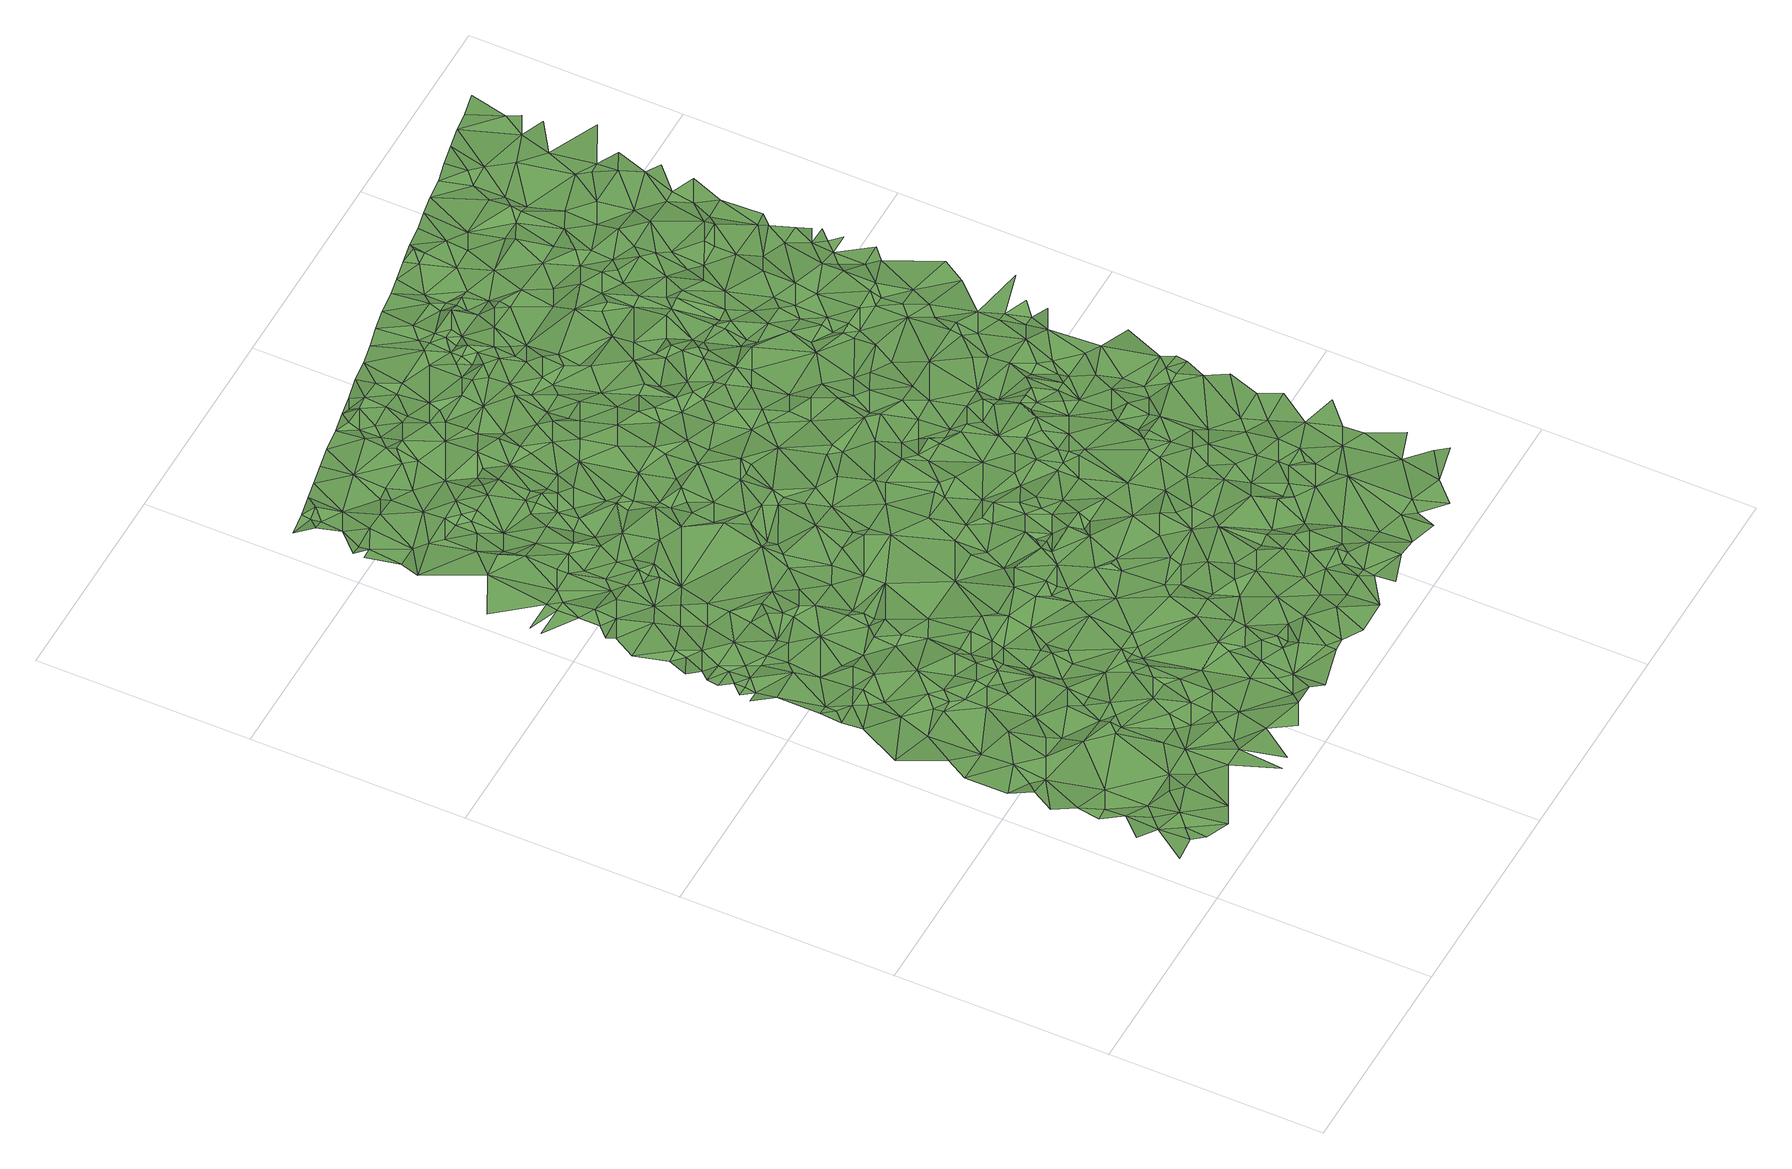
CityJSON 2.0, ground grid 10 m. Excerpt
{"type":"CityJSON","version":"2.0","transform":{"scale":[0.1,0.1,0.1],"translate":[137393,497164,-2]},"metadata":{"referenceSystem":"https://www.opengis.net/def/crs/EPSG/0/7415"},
"CityObjects":{
"plantcover1":{"type":"PlantCover","attributes":{"3df_class":"Forest","bgt_fysiekvoorkomen":"grasland agrarisch","bgt_status":"bestaand","identificatienamespace":"NL.IMGeo","begroeidterreindeeloptalud":"false","relatievehoogteligging":0,"aantal_punten":0},"geometry":[{"type":"MultiSurface","lod":"1","boundaries":[[[0,1,2]],[[3,4,2]],[[5,6,1]],[[6,2,1]],[[5,7,6]],[[6,8,2]],[[9,3,2]],[[10,3,11]],[[8,9,2]],[[12,10,11]],[[8,6,7]],[[13,3,9]],[[11,3,13]],[[8,13,9]],[[14,12,15]],[[12,11,16]],[[17,8,7]],[[14,15,18]],[[19,18,20]],[[11,13,16]],[[21,13,8]],[[12,16,15]],[[22,19,23]],[[18,15,20]],[[24,8,17]],[[19,20,23]],[[8,24,21]],[[25,16,13]],[[20,15,23]],[[21,25,13]],[[22,26,27]],[[22,23,26]],[[28,24,17]],[[25,21,24]],[[23,15,29]],[[30,27,31]],[[15,16,32]],[[27,26,31]],[[28,25,24]],[[33,28,17]],[[32,29,15]],[[26,23,34]],[[30,35,36]],[[29,34,23]],[[25,37,16]],[[35,30,31]],[[37,32,16]],[[38,25,28]],[[29,39,34]],[[31,26,40]],[[41,42,36]],[[38,28,33]],[[43,44,42]],[[29,45,39]],[[45,29,32]],[[38,46,25]],[[41,43,42]],[[44,43,47]],[[26,34,48]],[[36,35,49]],[[50,44,47]],[[37,25,46]],[[41,36,49]],[[51,52,33]],[[41,47,43]],[[35,31,53]],[[38,33,52]],[[26,48,40]],[[54,55,50]],[[53,31,40]],[[34,39,56]],[[54,57,58]],[[39,45,56]],[[59,58,57]],[[45,32,60]],[[61,47,41]],[[62,49,35]],[[63,32,37]],[[64,50,47]],[[52,65,38]],[[66,41,49]],[[54,67,57]],[[46,68,37]],[[46,38,69]],[[34,56,48]],[[64,54,50]],[[70,71,72]],[[67,59,57]],[[53,73,35]],[[60,32,63]],[[70,72,59]],[[62,35,73]],[[53,40,74]],[[49,62,66]],[[66,61,41]],[[68,63,37]],[[75,76,52]],[[68,46,69]],[[45,77,56]],[[67,54,64]],[[70,59,67]],[[78,71,79]],[[61,80,47]],[[77,45,60]],[[74,40,81]],[[82,38,65]],[[79,71,70]],[[40,48,81]],[[69,38,83]],[[47,80,64]],[[73,53,74]],[[65,52,76]],[[78,84,85]],[[63,68,86]],[[83,38,82]],[[87,70,67]],[[60,63,86]],[[88,66,62]],[[89,48,56]],[[84,90,85]],[[91,73,74]],[[81,91,74]],[[79,70,87]],[[92,68,69]],[[93,67,64]],[[88,61,66]],[[93,87,67]],[[94,78,79]],[[81,48,95]],[[96,62,73]],[[97,98,90]],[[99,77,60]],[[92,69,83]],[[100,60,86]],[[78,94,84]],[[95,48,89]],[[68,101,86]],[[90,84,97]],[[102,64,80]],[[103,80,61]],[[91,81,104]],[[100,99,60]],[[56,77,105]],[[96,88,62]],[[102,93,64]],[[106,65,76]],[[96,73,91]],[[101,68,92]],[[82,65,106]],[[103,61,88]],[[107,79,87]],[[93,108,87]],[[104,81,95]],[[97,84,94]],[[83,82,109]],[[110,89,56]],[[79,107,94]],[[111,92,83]],[[108,93,102]],[[105,77,99]],[[100,86,101]],[[112,80,103]],[[113,95,89]],[[91,104,114]],[[100,115,99]],[[97,116,98]],[[87,108,107]],[[114,96,91]],[[111,83,109]],[[105,110,56]],[[117,98,116]],[[82,106,109]],[[115,105,99]],[[111,101,92]],[[110,113,89]],[[97,94,118]],[[102,80,119]],[[120,104,95]],[[121,108,102]],[[122,103,88]],[[123,76,124]],[[117,125,126]],[[113,120,95]],[[76,123,106]],[[119,80,112]],[[122,112,103]],[[127,114,104]],[[128,107,108]],[[115,100,129]],[[88,96,130]],[[131,126,125]],[[94,107,132]],[[106,133,109]],[[109,133,111]],[[117,116,125]],[[118,116,97]],[[110,120,113]],[[134,135,136]],[[104,120,127]],[[137,96,114]],[[128,108,121]],[[101,138,100]],[[115,129,105]],[[111,139,101]],[[121,102,119]],[[122,88,130]],[[140,110,105]],[[118,94,132]],[[136,141,142]],[[122,119,112]],[[137,114,127]],[[143,135,131]],[[131,125,143]],[[110,144,120]],[[129,140,105]],[[129,100,138]],[[145,101,139]],[[120,146,127]],[[147,111,133]],[[123,148,106]],[[149,110,140]],[[107,128,150]],[[111,147,139]],[[144,146,120]],[[110,149,144]],[[138,101,145]],[[151,136,135]],[[135,143,151]],[[152,96,137]],[[106,153,133]],[[125,116,154]],[[132,107,155]],[[130,96,152]],[[127,156,137]],[[151,141,136]],[[156,127,146]],[[143,125,157]],[[158,128,121]],[[116,118,154]],[[147,145,139]],[[122,130,159]],[[141,160,161]],[[153,106,148]],[[150,155,107]],[[140,129,162]],[[163,149,140]],[[119,158,121]],[[118,132,164]],[[165,137,156]],[[166,119,122]],[[146,144,167]],[[125,154,157]],[[144,149,167]],[[123,168,148]],[[169,150,128]],[[145,147,170]],[[151,171,141]],[[163,140,162]],[[138,145,170]],[[133,172,147]],[[122,159,166]],[[152,137,165]],[[151,143,173]],[[154,118,164]],[[159,130,174]],[[146,175,156]],[[138,176,129]],[[169,128,177]],[[143,157,173]],[[174,130,152]],[[158,177,128]],[[132,155,178]],[[153,172,133]],[[132,178,164]],[[179,149,163]],[[176,138,170]],[[147,172,170]],[[179,167,149]],[[160,141,171]],[[175,146,167]],[[180,165,156]],[[181,162,129]],[[151,173,171]],[[148,182,153]],[[168,183,148]],[[184,159,174]],[[119,166,185]],[[186,163,162]],[[180,152,165]],[[129,176,181]],[[150,187,155]],[[169,187,150]],[[175,180,156]],[[157,154,188]],[[189,176,170]],[[190,158,119]],[[184,166,159]],[[172,189,170]],[[183,182,148]],[[191,183,168]],[[119,185,190]],[[192,179,163]],[[162,181,186]],[[177,187,169]],[[157,188,173]],[[193,174,152]],[[154,164,194]],[[163,186,192]],[[195,177,158]],[[196,176,189]],[[164,178,194]],[[171,173,197]],[[196,181,176]],[[182,198,153]],[[184,174,193]],[[199,200,201]],[[202,166,184]],[[203,188,154]],[[204,167,179]],[[205,185,166]],[[193,152,180]],[[155,206,178]],[[199,207,208]],[[200,160,209]],[[190,195,158]],[[210,172,153]],[[202,205,166]],[[160,171,211]],[[183,198,182]],[[167,212,175]],[[187,206,155]],[[189,213,196]],[[171,197,214]],[[173,188,215]],[[192,204,179]],[[216,180,175]],[[172,217,189]],[[218,203,154]],[[154,194,218]],[[181,196,213]],[[197,173,215]],[[177,206,187]],[[219,185,205]],[[207,220,221]],[[206,177,195]],[[185,219,190]],[[153,198,210]],[[211,171,214]],[[199,201,207]],[[200,222,201]],[[200,209,222]],[[183,191,223]],[[180,216,193]],[[204,212,167]],[[186,224,192]],[[225,160,211]],[[226,197,215]],[[195,190,227]],[[224,186,181]],[[217,172,210]],[[228,221,220]],[[160,225,209]],[[175,212,216]],[[229,215,188]],[[213,230,181]],[[188,203,229]],[[183,231,198]],[[232,220,207]],[[195,227,206]],[[233,203,218]],[[234,202,184]],[[214,197,235]],[[207,201,232]],[[204,192,224]],[[226,215,236]],[[233,229,203]],[[226,235,197]],[[237,190,219]],[[234,205,202]],[[238,210,198]],[[234,184,193]],[[239,213,189]],[[240,218,194]],[[225,211,241]],[[234,219,205]],[[230,224,181]],[[236,215,229]],[[242,231,183]],[[211,214,235]],[[220,232,228]],[[243,209,225]],[[225,241,243]],[[238,217,210]],[[240,233,218]],[[244,216,212]],[[198,245,238]],[[237,227,190]],[[189,217,239]],[[231,245,198]],[[246,247,248]],[[178,249,194]],[[242,183,250]],[[240,229,233]],[[183,223,250]],[[251,247,228]],[[209,252,222]],[[178,206,249]],[[241,211,253]],[[230,213,239]],[[254,246,248]],[[248,247,251]],[[229,255,236]],[[240,255,229]],[[256,226,236]],[[243,241,253]],[[257,212,204]],[[193,216,258]],[[235,226,256]],[[235,253,211]],[[243,259,209]],[[206,227,260]],[[201,261,232]],[[238,262,217]],[[263,231,242]],[[259,252,209]],[[237,219,264]],[[265,245,231]],[[201,222,266]],[[228,232,267]],[[204,224,268]],[[231,263,265]],[[240,194,269]],[[251,228,267]],[[270,244,212]],[[258,216,244]],[[264,219,234]],[[238,245,262]],[[248,251,271]],[[222,252,272]],[[260,227,237]],[[235,273,253]],[[254,248,271]],[[274,243,253]],[[273,235,256]],[[258,234,193]],[[204,268,257]],[[250,223,275]],[[276,224,230]],[[259,243,274]],[[265,262,245]],[[262,277,217]],[[251,267,271]],[[277,239,217]],[[261,267,232]],[[261,201,266]],[[278,236,255]],[[252,259,279]],[[269,255,240]],[[212,257,270]],[[242,280,263]],[[271,281,254]],[[236,278,256]],[[272,252,279]],[[280,265,263]],[[266,222,272]],[[249,206,260]],[[242,250,282]],[[273,283,253]],[[270,258,244]],[[239,284,230]],[[285,273,256]],[[276,268,224]],[[260,237,286]],[[280,262,265]],[[281,271,267]],[[253,283,274]],[[275,282,250]],[[264,286,237]],[[259,274,287]],[[194,288,269]],[[259,287,279]],[[276,230,284]],[[268,289,257]],[[255,269,278]],[[280,242,282]],[[273,285,290]],[[285,256,278]],[[283,273,290]],[[279,291,272]],[[261,292,267]],[[279,287,291]],[[249,293,194]],[[294,289,268]],[[239,277,295]],[[296,260,286]],[[274,297,287]],[[257,298,270]],[[257,289,298]],[[268,276,294]],[[261,266,299]],[[267,300,281]],[[249,260,296]],[[194,293,288]],[[301,274,283]],[[277,262,302]],[[291,287,297]],[[289,294,303]],[[275,304,305]],[[272,306,266]],[[272,291,306]],[[299,292,261]],[[295,284,239]],[[282,275,305]],[[307,286,264]],[[289,303,298]],[[280,308,262]],[[290,285,309]],[[310,258,270]],[[311,264,234]],[[291,297,306]],[[312,283,290]],[[270,298,313]],[[274,314,297]],[[249,296,315]],[[277,302,295]],[[234,258,311]],[[267,292,316]],[[308,280,282]],[[317,274,301]],[[318,276,284]],[[266,319,299]],[[312,301,283]],[[267,316,300]],[[313,310,270]],[[320,294,276]],[[312,290,309]],[[321,285,278]],[[302,262,308]],[[294,322,303]],[[299,323,292]],[[324,278,269]],[[249,315,325]],[[296,286,326]],[[314,274,317]],[[303,322,298]],[[285,321,309]],[[297,314,306]],[[327,307,264]],[[295,328,284]],[[329,258,310]],[[306,330,266]],[[304,331,305]],[[332,295,302]],[[299,319,323]],[[315,296,326]],[[298,322,313]],[[276,318,333]],[[334,312,309]],[[335,301,312]],[[269,288,324]],[[286,307,326]],[[328,295,332]],[[249,325,336]],[[328,318,284]],[[320,322,294]],[[337,282,305]],[[323,316,292]],[[330,319,266]],[[276,333,320]],[[337,308,282]],[[335,317,301]],[[327,264,311]],[[278,338,321]],[[249,336,293]],[[278,324,338]],[[314,339,306]],[[340,258,329]],[[341,335,312]],[[342,334,309]],[[302,343,332]],[[288,293,344]],[[316,345,300]],[[346,310,313]],[[339,330,306]],[[347,312,334]],[[258,340,311]],[[341,317,335]],[[348,329,310]],[[342,309,321]],[[331,349,305]],[[288,344,350]],[[322,346,313]],[[351,325,315]],[[341,312,347]],[[349,337,305]],[[352,307,327]],[[319,353,323]],[[352,326,307]],[[314,354,339]],[[341,355,317]],[[320,333,356]],[[314,317,357]],[[288,358,324]],[[323,353,316]],[[358,288,350]],[[359,318,328]],[[360,302,308]],[[332,361,328]],[[325,362,336]],[[293,363,344]],[[293,336,363]],[[333,318,364]],[[355,357,317]],[[348,340,329]],[[361,332,343]],[[337,365,308]],[[314,357,354]],[[356,366,320]],[[367,334,342]],[[321,338,368]],[[351,315,326]],[[302,360,343]],[[368,338,324]],[[369,346,322]],[[367,347,334]],[[370,355,341]],[[333,366,356]],[[371,348,310]],[[341,347,370]],[[330,372,319]],[[373,342,321]],[[327,374,352]],[[339,375,330]],[[374,327,311]],[[320,376,322]],[[377,345,316]],[[339,354,375]],[[346,371,310]],[[373,321,368]],[[378,350,344]],[[318,359,364]],[[379,368,324]],[[358,379,324]],[[360,308,365]],[[380,349,331]],[[325,351,362]],[[319,372,353]],[[336,362,363]],[[358,350,381]],[[344,363,378]],[[333,364,366]],[[322,376,369]],[[328,361,359]],[[354,357,375]],[[346,369,382]],[[366,376,320]],[[349,383,337]],[[381,350,378]],[[352,384,326]],[[353,385,316]],[[340,348,386]],[[370,387,355]],[[360,388,343]],[[387,357,355]],[[370,347,389]],[[340,390,311]],[[388,361,343]],[[347,367,389]],[[384,352,374]],[[383,365,337]],[[358,391,379]],[[392,346,382]],[[393,380,331]],[[394,377,316]],[[391,358,381]],[[395,382,369]],[[375,357,396]],[[346,392,371]],[[326,397,351]],[[398,374,311]],[[375,399,330]],[[373,368,400]],[[371,401,348]],[[402,342,373]],[[379,400,368]],[[380,383,349]],[[385,394,316]],[[367,342,402]],[[353,372,403]],[[391,381,378]],[[326,384,397]],[[386,348,401]],[[396,357,387]],[[387,370,389]],[[386,390,340]],[[392,382,395]],[[395,369,404]],[[369,376,404]],[[353,403,385]],[[405,372,330]],[[398,311,390]],[[366,364,406]],[[363,362,407]],[[371,392,395]],[[378,363,407]],[[365,408,360]],[[351,409,362]],[[410,379,391]],[[360,411,388]],[[375,396,399]],[[398,384,374]],[[367,402,389]],[[372,412,403]],[[351,397,413]],[[414,380,393]],[[330,399,405]],[[364,359,415]],[[379,410,400]],[[359,361,415]],[[383,380,416]],[[403,412,385]],[[399,396,387]],[[402,373,400]],[[351,413,409]],[[417,365,383]],[[414,416,380]],[[386,401,418]],[[377,394,419]],[[420,371,395]],[[407,362,409]],[[360,408,411]],[[421,376,366]],[[401,371,420]],[[388,422,361]],[[423,391,378]],[[424,387,389]],[[412,372,405]],[[376,425,404]],[[408,365,417]],[[397,384,426]],[[394,385,427]],[[385,412,427]],[[413,397,426]],[[428,429,393]],[[430,395,404]],[[386,431,390]],[[366,406,421]],[[409,413,426]],[[364,415,406]],[[429,414,393]],[[416,414,432]],[[407,423,378]],[[433,425,376]],[[383,416,434]],[[435,386,418]],[[436,399,387]],[[418,401,437]],[[388,411,422]],[[420,395,430]],[[394,438,419]],[[387,424,439]],[[410,391,423]],[[427,438,394]],[[390,440,398]],[[425,441,404]],[[417,383,434]],[[411,408,442]],[[439,436,387]],[[401,420,437]],[[443,389,402]],[[384,398,444]],[[389,443,424]],[[407,409,445]],[[361,422,415]],[[446,427,412]],[[434,416,432]],[[430,404,441]],[[438,447,419]],[[421,433,376]],[[426,384,448]],[[386,435,431]],[[440,390,431]],[[449,438,427]],[[450,400,410]],[[451,432,414]],[[452,412,405]],[[453,405,399]],[[441,425,433]],[[418,437,435]],[[454,420,430]],[[411,442,422]],[[400,455,402]],[[442,408,456]],[[408,417,457]],[[429,451,414]],[[447,458,419]],[[436,453,399]],[[449,427,446]],[[409,459,445]],[[446,412,452]],[[424,443,439]],[[460,420,454]],[[417,434,461]],[[444,448,384]],[[437,420,460]],[[434,432,461]],[[440,462,398]],[[450,410,423]],[[408,457,456]],[[406,415,463]],[[462,444,398]],[[464,407,445]],[[465,436,439]],[[422,442,456]],[[438,466,447]],[[407,464,423]],[[421,406,463]],[[453,467,405]],[[454,430,468]],[[449,466,438]],[[443,402,469]],[[400,450,470]],[[468,430,441]],[[432,451,461]],[[409,426,471]],[[455,400,470]],[[454,472,460]],[[461,473,417]],[[402,455,469]],[[452,405,474]],[[457,417,473]],[[465,453,436]],[[474,405,467]],[[458,447,466]],[[433,475,441]],[[440,431,476]],[[459,464,445]],[[449,446,477]],[[472,454,468]],[[422,456,478]],[[452,479,446]],[[443,480,439]],[[456,457,478]],[[431,435,481]],[[415,422,482]],[[440,476,462]],[[439,480,465]],[[471,459,409]],[[475,433,421]],[[437,483,435]],[[463,415,484]],[[437,460,483]],[[485,451,429]],[[477,466,449]],[[448,486,426]],[[487,423,464]],[[479,477,446]],[[476,431,481]],[[475,468,441]],[[423,488,450]],[[466,489,458]],[[483,460,472]],[[484,415,490]],[[461,451,491]],[[482,490,415]],[[457,492,478]],[[473,461,491]],[[452,474,493]],[[469,494,443]],[[457,473,492]],[[488,423,487]],[[458,489,495]],[[496,479,452]],[[488,470,450]],[[497,467,453]],[[498,444,462]],[[465,497,453]],[[498,462,476]],[[471,464,459]],[[499,489,466]],[[469,455,500]],[[448,444,501]],[[451,485,502]],[[477,499,466]],[[503,421,463]],[[474,467,497]],[[443,494,480]],[[470,500,455]],[[478,504,422]],[[486,471,426]],[[452,493,496]],[[504,482,422]],[[502,491,451]],[[435,483,505]],[[473,491,492]],[[489,499,495]],[[463,484,503]],[[477,479,506]],[[435,507,481]],[[508,475,421]],[[468,509,472]],[[469,510,494]],[[511,476,481]],[[469,500,510]],[[496,506,479]],[[499,477,506]],[[501,486,448]],[[475,512,468]],[[465,480,513]],[[503,484,490]],[[493,474,514]],[[488,515,470]],[[509,483,472]],[[492,516,478]],[[487,464,517]],[[505,507,435]],[[511,498,476]],[[503,508,421]],[[515,500,470]],[[502,485,518]],[[497,514,474]],[[494,519,480]],[[499,520,495]],[[465,513,497]],[[498,521,444]],[[496,493,514]],[[494,510,522]],[[516,504,478]],[[487,523,488]],[[517,464,471]],[[490,482,524]],[[485,525,518]],[[521,501,444]],[[512,509,468]],[[511,481,507]],[[499,506,526]],[[519,494,522]],[[508,512,475]],[[527,471,486]],[[526,520,499]],[[528,506,496]],[[480,519,513]],[[527,486,501]],[[529,498,511]],[[530,505,483]],[[504,524,482]],[[531,492,491]],[[516,492,532]],[[510,500,533]],[[490,534,503]],[[522,510,535]],[[487,517,523]],[[483,509,530]],[[528,526,506]],[[500,515,536]],[[515,488,537]],[[518,525,538]],[[522,535,519]],[[539,498,529]],[[514,540,496]],[[491,502,541]],[[542,529,511]],[[543,504,516]],[[523,537,488]],[[536,533,500]],[[490,524,534]],[[514,497,544]],[[542,511,507]],[[510,533,535]],[[545,507,505]],[[539,521,498]],[[531,532,492]],[[517,471,546]],[[547,471,527]],[[548,512,508]],[[549,513,519]],[[512,550,509]],[[551,528,496]],[[552,497,513]],[[532,543,516]],[[553,536,515]],[[530,545,505]],[[518,541,502]],[[554,520,526]],[[528,554,526]],[[543,555,504]],[[519,535,556]],[[503,557,508]],[[549,519,556]],[[518,538,558]],[[527,501,559]],[[560,529,542]],[[550,530,509]],[[537,553,515]],[[539,529,561]],[[555,524,504]],[[546,471,547]],[[548,550,512]],[[561,529,560]],[[551,496,540]],[[497,562,544]],[[497,552,562]],[[540,514,544]],[[563,543,532]],[[513,549,552]],[[559,501,521]],[[564,523,517]],[[557,503,534]],[[531,491,541]],[[533,536,565]],[[566,542,507]],[[565,536,553]],[[567,548,508]],[[538,568,558]],[[563,555,543]],[[569,507,545]],[[535,533,570]],[[550,571,530]],[[531,563,532]],[[572,517,546]],[[573,560,542]],[[556,535,570]],[[541,518,558]],[[537,523,574]],[[575,550,548]],[[576,549,556]],[[537,577,553]],[[559,547,527]],[[524,578,534]],[[573,561,560]],[[579,545,530]],[[517,572,564]],[[580,567,508]],[[581,521,539]],[[552,549,582]],[[569,566,507]],[[550,575,571]],[[508,557,580]],[[564,574,523]],[[583,554,528]],[[570,533,565]],[[573,542,566]],[[555,584,524]],[[553,577,565]],[[571,579,530]],[[576,556,570]],[[551,583,528]],[[582,549,576]],[[547,585,546]],[[586,539,561]],[[548,567,575]],[[587,540,544]],[[572,546,585]],[[588,561,573]],[[544,562,587]],[[524,584,578]],[[577,537,589]],[[579,569,545]],[[555,563,590]],[[591,551,540]],[[581,559,521]],[[592,563,531]],[[574,589,537]],[[558,568,593]],[[594,562,552]],[[588,573,566]],[[534,578,595]],[[534,595,557]],[[570,565,596]],[[591,540,597]],[[586,561,588]],[[596,565,577]],[[586,581,539]],[[575,598,571]],[[540,587,597]],[[582,599,552]],[[598,575,567]],[[600,531,541]],[[569,601,566]],[[571,602,579]],[[603,584,555]],[[601,588,566]],[[562,594,587]],[[583,604,554]],[[564,572,605]],[[592,590,563]],[[564,606,574]],[[585,547,607]],[[591,608,551]],[[576,570,609]],[[531,600,610]],[[599,594,552]],[[611,582,576]],[[610,592,531]],[[612,596,577]],[[613,547,559]],[[614,567,580]],[[615,577,589]],[[598,602,571]],[[555,590,603]],[[616,572,585]],[[617,591,597]],[[608,583,551]],[[584,618,578]],[[619,601,569]],[[581,620,559]],[[557,621,580]],[[622,569,579]],[[608,591,617]],[[574,623,589]],[[612,577,615]],[[624,541,558]],[[597,587,625]],[[564,605,606]],[[607,547,613]],[[570,596,626]],[[578,618,595]],[[557,595,621]],[[587,594,625]],[[611,576,609]],[[620,613,559]],[[622,579,602]],[[593,624,558]],[[625,617,597]],[[627,599,582]],[[614,580,621]],[[627,582,611]],[[574,606,623]],[[616,585,607]],[[628,588,601]],[[572,616,605]],[[586,588,629]],[[630,592,610]],[[615,589,623]],[[584,603,618]],[[583,631,604]],[[632,583,608]],[[586,633,581]],[[634,608,617]],[[635,594,599]],[[633,620,581]],[[622,602,598]],[[598,567,636]],[[609,570,626]],[[637,619,569]],[[614,636,567]],[[617,625,634]],[[596,612,626]],[[632,631,583]],[[590,592,638]],[[619,628,601]],[[541,639,600]],[[625,594,640]],[[640,594,635]],[[638,592,630]],[[608,634,641]],[[613,620,642]],[[608,643,632]],[[622,644,569]],[[638,630,610]],[[645,611,609]],[[628,629,588]],[[646,614,621]],[[600,639,610]],[[604,631,647]],[[625,640,634]],[[641,643,608]],[[633,586,629]],[[648,603,590]],[[649,627,611]],[[649,611,645]],[[650,614,646]],[[651,621,595]],[[595,618,651]],[[631,632,652]],[[653,620,633]],[[644,637,569]],[[654,635,599]],[[622,598,655]],[[613,656,607]],[[642,620,653]],[[657,612,615]],[[658,640,635]],[[643,652,632]],[[623,606,659]],[[616,607,656]],[[627,654,599]],[[606,605,659]],[[660,641,634]],[[590,638,648]],[[660,634,640]],[[650,636,614]],[[624,639,541]],[[619,661,628]],[[641,660,643]],[[662,615,623]],[[603,663,618]],[[639,638,610]],[[656,613,642]],[[598,636,655]],[[661,619,637]],[[664,631,652]],[[631,664,647]],[[654,658,635]],[[605,616,665]],[[626,612,657]],[[654,627,649]],[[666,646,621]],[[652,643,667]],[[655,668,622]],[[660,667,643]],[[644,622,668]],[[669,624,593]],[[648,663,603]],[[646,666,650]],[[618,670,651]],[[633,629,671]],[[666,621,651]],[[672,640,658]],[[605,665,659]],[[645,609,673]],[[623,659,662]],[[640,672,660]],[[671,653,633]],[[663,670,618]],[[674,629,628]],[[636,650,675]],[[673,609,626]],[[676,642,653]],[[649,645,673]],[[677,657,615]],[[676,656,642]],[[615,662,677]],[[678,647,664]],[[679,661,637]],[[654,672,658]],[[679,637,644]],[[655,680,668]],[[661,674,628]],[[655,636,681]],[[682,669,593]],[[644,668,680]],[[666,675,650]],[[683,652,667]],[[684,626,657]],[[666,651,670]],[[685,664,652]],[[638,686,648]],[[683,667,660]],[[687,616,656]],[[644,688,679]],[[689,680,655]],[[661,679,674]],[[680,688,644]],[[639,686,638]],[[624,690,639]],[[684,691,626]],[[636,692,681]],[[693,653,671]],[[675,692,636]],[[616,687,665]],[[659,694,662]],[[681,695,655]],[[696,663,648]],[[676,653,693]],[[695,689,655]],[[672,697,660]],[[698,670,663]],[[691,673,626]],[[665,699,659]],[[684,657,700]],[[654,649,701]],[[671,629,702]],[[685,652,683]],[[688,703,679]],[[678,664,704]],[[680,703,688]],[[700,657,677]],[[629,674,702]],[[683,660,697]],[[689,705,680]],[[706,677,662]],[[687,656,676]],[[696,648,686]],[[690,707,639]],[[708,690,624]],[[694,706,662]],[[685,704,664]],[[672,654,709]],[[696,698,663]],[[694,659,710]],[[666,711,675]],[[639,707,686]],[[705,703,680]],[[695,705,689]],[[684,712,691]],[[701,649,673]],[[712,684,700]],[[681,692,713]],[[714,679,703]],[[681,713,695]],[[692,675,711]],[[659,699,710]],[[715,693,671]],[[716,666,670]],[[717,700,677]],[[718,697,672]],[[674,679,719]],[[717,677,706]],[[665,687,699]],[[694,720,706]],[[721,678,704]],[[722,683,697]],[[723,685,683]],[[705,695,724]],[[705,714,703]],[[722,723,683]],[[709,718,672]],[[715,671,702]],[[717,712,700]],[[710,720,694]],[[713,692,711]],[[725,676,693]],[[704,685,726]],[[717,706,720]],[[670,698,727]],[[714,719,679]],[[723,726,685]],[[654,728,709]],[[711,666,716]],[[698,696,729]],[[705,724,714]],[[728,654,701]],[[730,724,695]],[[674,731,702]],[[732,722,697]],[[733,695,713]],[[691,712,734]],[[707,735,686]],[[721,704,736]],[[737,696,686]],[[738,723,722]],[[691,739,673]],[[710,699,740]],[[726,736,704]],[[732,697,718]],[[676,741,687]],[[738,726,723]],[[725,693,715]],[[742,714,724]],[[695,733,730]],[[743,720,710]],[[711,744,713]],[[709,745,718]],[[740,746,710]],[[722,732,738]],[[747,701,673]],[[748,731,674]],[[717,720,749]],[[699,687,750]],[[719,748,674]],[[734,712,717]],[[716,670,727]],[[745,732,718]],[[699,750,740]],[[743,710,746]],[[725,741,676]],[[742,724,751]],[[729,696,737]],[[736,726,752]],[[742,719,714]],[[751,724,730]],[[736,753,721]],[[752,726,738]],[[744,711,716]],[[749,720,743]],[[744,754,713]],[[734,739,691]],[[739,747,673]],[[713,754,733]],[[687,755,750]],[[698,729,756]],[[732,752,738]],[[709,757,745]],[[746,740,758]],[[687,759,755]],[[742,751,760]],[[760,719,742]],[[757,732,745]],[[757,709,728]],[[749,761,717]],[[762,743,746]],[[763,701,747]],[[761,734,717]],[[756,727,698]],[[740,750,758]],[[764,751,730]],[[759,687,741]],[[749,743,762]],[[758,762,746]],[[731,765,702]],[[744,716,766]],[[760,751,764]],[[715,702,767]],[[768,730,733]],[[755,769,750]],[[752,770,736]],[[739,763,747]],[[771,753,736]],[[772,749,762]],[[773,728,701]],[[774,755,759]],[[775,701,763]],[[716,776,766]],[[744,777,754]],[[716,727,776]],[[752,732,778]],[[761,749,772]],[[767,725,715]],[[731,748,765]],[[734,761,739]],[[769,755,774]],[[741,725,779]],[[764,730,768]],[[760,780,719]],[[733,754,781]],[[732,757,778]],[[782,757,728]],[[748,719,780]],[[744,766,777]],[[750,783,758]],[[779,759,741]],[[784,702,765]],[[772,762,785]],[[763,739,775]],[[701,775,773]],[[786,762,758]],[[780,760,764]],[[771,736,770]],[[769,783,750]],[[787,774,759]],[[761,788,739]],[[789,761,772]],[[773,782,728]],[[779,787,759]],[[790,753,771]],[[766,776,791]],[[767,702,784]],[[768,733,781]],[[776,727,791]],[[785,762,786]],[[775,739,788]],[[785,789,772]],[[778,770,752]],[[774,792,769]],[[754,777,781]],[[767,779,725]],[[765,748,793]],[[761,794,788]],[[783,795,758]],[[789,794,761]],[[792,774,787]],[[795,786,758]],[[780,793,748]],[[769,792,783]],[[766,796,777]],[[766,791,796]],[[797,789,785]],[[798,787,779]],[[764,768,799]],[[782,800,757]],[[788,801,775]],[[797,794,789]],[[780,764,799]],[[800,778,757]],[[792,802,783]],[[783,802,795]],[[803,784,765]],[[790,771,804]],[[805,771,770]],[[798,792,787]],[[785,786,806]],[[775,807,773]],[[765,793,803]],[[795,808,786]],[[788,794,809]],[[797,785,806]],[[782,773,810]],[[805,804,771]],[[799,768,781]],[[770,778,811]],[[801,807,775]],[[767,812,779]],[[804,813,790]],[[795,802,808]],[[779,812,798]],[[814,784,803]],[[797,809,794]],[[793,780,815]],[[809,801,788]],[[767,784,814]],[[806,786,808]],[[777,816,781]],[[805,770,817]],[[818,802,792]],[[805,813,804]],[[807,810,773]],[[798,818,792]],[[782,810,800]],[[793,819,803]],[[817,770,811]],[[806,820,797]],[[780,799,821]],[[780,821,815]],[[797,820,809]],[[813,805,817]],[[807,801,822]],[[793,815,819]],[[819,814,803]],[[802,823,808]],[[767,814,824]],[[812,767,825]],[[800,826,778]],[[811,778,827]],[[825,767,824]],[[818,823,802]],[[812,828,798]],[[824,814,819]],[[806,808,829]],[[830,801,809]],[[818,798,828]],[[822,801,830]],[[807,831,810]],[[812,825,832]],[[815,821,833]],[[807,822,831]],[[799,834,821]],[[815,833,819]],[[813,817,835]],[[810,836,800]],[[820,837,809]],[[778,826,827]],[[806,838,820]],[[812,832,828]],[[808,823,829]],[[817,811,839]],[[833,821,834]],[[799,840,834]],[[825,824,841]],[[836,842,800]],[[832,825,841]],[[810,843,836]],[[822,830,831]],[[810,831,843]],[[800,842,826]],[[839,811,827]],[[838,837,820]],[[828,832,844]],[[845,809,837]],[[809,845,830]],[[818,828,846]],[[833,834,847]],[[823,818,848]],[[806,829,849]],[[844,832,841]],[[835,817,850]],[[824,819,851]],[[806,849,838]],[[817,839,850]],[[828,844,846]],[[833,852,819]],[[831,830,853]],[[829,823,854]],[[818,846,848]],[[824,851,841]],[[836,855,842]],[[838,856,837]],[[836,843,855]],[[856,845,837]],[[853,830,845]],[[842,857,826]],[[826,857,827]],[[858,843,831]],[[839,827,857]],[[853,858,831]],[[849,829,854]],[[859,844,841]],[[844,860,846]],[[855,857,842]],[[838,861,856]],[[849,862,838]],[[863,823,848]],[[823,863,854]],[[848,846,864]],[[839,865,850]],[[866,855,843]],[[862,861,838]],[[839,857,867]],[[853,845,868]],[[868,845,856]],[[843,858,866]],[[846,860,864]],[[860,844,859]],[[869,841,851]],[[855,870,857]],[[839,867,871]],[[869,859,841]],[[848,864,872]],[[839,871,865]],[[858,853,868]],[[870,867,857]],[[849,873,862]],[[872,864,860]],[[861,874,856]],[[855,875,870]],[[875,855,866]],[[872,876,848]],[[861,862,873]],[[854,877,849]],[[876,863,848]],[[874,868,856]],[[870,878,867]],[[879,860,859]],[[879,872,860]],[[854,863,880]],[[878,870,875]],[[881,866,858]],[[877,873,849]],[[882,871,867]],[[873,874,861]],[[867,878,882]],[[868,881,858]],[[883,876,872]],[[875,866,884]],[[865,871,885]],[[877,854,880]],[[886,863,876]],[[887,883,872]],[[871,882,885]],[[866,881,884]],[[888,865,885]],[[880,863,886]],[[889,876,883]],[[874,873,890]],[[891,868,874]],[[873,877,890]],[[892,886,876]],[[878,875,893]],[[881,868,891]],[[894,877,880]],[[882,878,895]],[[885,882,896]],[[897,888,885]],[[893,875,884]],[[890,898,874]],[[899,890,877]],[[891,874,898]],[[888,897,900]],[[885,896,897]],[[877,894,899]],[[884,881,901]],[[890,899,898]],[[895,896,882]],[[893,895,878]],[[902,891,898]],[[881,891,903]],[[893,884,904]],[[897,905,900]],[[897,896,905]],[[884,901,904]],[[898,899,906]],[[902,903,891]],[[881,903,901]],[[902,898,906]],[[895,893,907]],[[893,904,908]],[[902,909,903]],[[896,895,910]],[[911,905,896]],[[904,901,908]],[[893,908,907]],[[901,903,912]],[[896,910,911]],[[901,912,908]],[[895,907,910]],[[908,913,907]],[[907,914,910]],[[911,910,915]],[[915,916,911]],[[910,917,915]],[[918,916,915]]]}]}
},
"vertices":[
[11,23,10],[21,23,12],[21,38,11],[21,53,12],[11,43,13],[26,18,11],[26,28,12],[36,13,12],[31,33,14],[26,43,11],[16,63,10],[21,63,11],[16,73,12],[31,48,11],[11,83,11],[26,93,10],[31,68,11],[46,18,11],[16,93,12],[11,103,11],[21,98,10],[41,43,13],[11,123,11],[26,108,12],[46,38,13],[51,48,11],[26,123,11],[16,133,12],[56,38,11],[36,98,12],[6,153,12],[26,148,10],[51,88,12],[66,28,12],[41,118,13],[31,163,10],[16,173,12],[61,78,12],[66,48,12],[46,103,12],[41,148,11],[26,183,12],[16,183,11],[21,188,11],[16,193,12],[51,98,9],[66,58,11],[21,193,11],[51,133,11],[31,178,10],[16,213,12],[76,8,10],[76,28,12],[41,153,10],[16,223,10],[11,223,10],[56,113,10],[16,228,11],[11,228,11],[16,233,11],[66,88,10],[36,188,11],[36,173,9],[66,83,12],[31,213,13],[81,33,10],[36,183,12],[21,228,12],[66,78,11],[76,58,10],[21,238,11],[11,243,13],[11,238,12],[46,158,12],[46,148,12],[81,8,12],[91,23,13],[66,103,12],[16,248,11],[21,243,12],[36,203,10],[51,143,11],[86,43,12],[81,53,10],[21,258,10],[11,253,12],[71,83,11],[26,233,12],[46,183,12],[61,128,12],[16,263,10],[51,153,12],[81,63,12],[31,228,10],[26,253,12],[61,138,12],[56,168,12],[21,263,12],[11,278,11],[71,98,10],[76,88,12],[86,73,12],[36,218,12],[46,193,12],[61,143,13],[76,108,11],[96,38,11],[36,243,12],[36,228,11],[91,48,11],[76,123,11],[91,58,12],[46,198,10],[66,133,11],[61,153,11],[76,98,10],[31,278,12],[16,288,12],[36,268,10],[56,213,11],[71,138,12],[46,223,12],[56,193,9],[111,18,12],[101,13,10],[26,293,12],[16,293,10],[71,148,12],[46,228,11],[91,98,11],[66,183,10],[21,298,10],[41,258,10],[101,53,12],[6,318,10],[21,308,10],[21,318,10],[71,158,13],[96,88,11],[96,73,11],[81,113,9],[21,323,11],[6,323,11],[26,303,13],[76,138,11],[96,78,13],[76,143,12],[101,68,12],[116,23,10],[81,128,8],[51,243,10],[26,318,10],[76,173,10],[116,43,10],[41,283,10],[51,253,12],[76,153,10],[36,298,12],[61,228,11],[66,193,11],[26,353,10],[6,343,10],[91,113,9],[91,123,11],[46,273,11],[76,158,11],[71,198,10],[86,143,9],[121,18,12],[56,238,13],[101,83,13],[31,323,10],[111,63,10],[41,303,10],[71,183,12],[86,148,11],[101,93,11],[61,233,11],[51,263,12],[91,128,10],[86,158,12],[106,98,11],[121,33,10],[126,28,10],[76,193,12],[71,208,12],[96,118,10],[61,243,12],[46,298,11],[106,88,10],[71,223,11],[126,13,11],[96,128,9],[86,178,10],[56,278,10],[66,228,13],[106,93,10],[41,323,11],[126,43,11],[16,388,9],[11,378,12],[26,388,9],[76,198,10],[51,293,10],[101,138,9],[76,203,11],[71,243,10],[16,403,11],[11,403,11],[36,363,10],[126,58,10],[41,343,12],[101,148,12],[111,93,10],[41,328,11],[46,308,10],[96,158,12],[126,63,13],[56,288,11],[76,208,10],[16,408,10],[11,408,11],[31,383,10],[146,18,11],[116,118,12],[36,353,13],[46,318,10],[76,233,11],[21,418,10],[56,298,11],[116,98,11],[136,38,12],[26,408,12],[56,293,10],[96,203,10],[51,328,11],[56,308,11],[86,223,9],[131,53,10],[136,78,12],[61,293,12],[41,348,11],[141,33,13],[41,353,10],[101,153,11],[136,48,12],[11,436,10],[16,428,12],[21,433,10],[91,258,11],[146,23,11],[21,428,11],[36,378,10],[51,343,10],[21,437,11],[61,303,10],[61,318,11],[116,143,12],[111,178,9],[46,368,9],[86,243,10],[36,408,11],[141,58,11],[141,38,11],[96,213,10],[141,43,12],[46,393,10],[31,423,10],[121,128,11],[76,298,10],[116,153,13],[26,433,13],[46,383,11],[56,328,13],[51,358,9],[151,18,12],[131,113,11],[141,63,12],[71,313,12],[46,378,9],[151,43,10],[31,439,11],[156,38,12],[61,343,11],[141,93,12],[66,323,9],[96,228,9],[51,373,9],[86,293,11],[121,138,10],[66,333,8],[51,378,11],[46,413,8],[96,278,11],[126,133,12],[146,78,13],[91,248,11],[56,373,11],[126,143,12],[46,408,10],[40,441,10],[66,353,9],[156,68,10],[126,138,11],[161,13,11],[166,28,13],[56,383,12],[106,228,10],[161,53,12],[71,333,11],[126,163,10],[121,213,11],[71,343,10],[126,158,13],[66,373,11],[96,253,10],[51,428,11],[71,358,10],[146,98,12],[56,403,9],[141,128,13],[86,323,11],[136,143,12],[51,413,10],[91,308,11],[96,258,9],[111,243,12],[116,223,11],[151,93,10],[126,178,11],[66,393,10],[176,13,12],[151,78,11],[146,118,11],[76,338,10],[71,353,11],[101,268,10],[171,38,11],[86,318,9],[66,383,11],[131,188,10],[76,353,12],[86,328,10],[161,73,13],[96,283,9],[50,443,10],[141,153,13],[81,348,10],[131,173,10],[176,28,11],[96,293,10],[116,263,10],[116,228,10],[66,413,11],[71,378,10],[76,358,11],[146,123,13],[76,373,11],[96,303,8],[161,98,10],[171,68,11],[166,88,12],[111,268,12],[106,273,10],[161,103,12],[176,48,12],[151,123,11],[86,343,11],[91,318,10],[141,148,13],[81,353,10],[146,163,13],[71,408,10],[91,323,11],[121,223,10],[76,383,7],[156,138,13],[60,445,10],[106,288,9],[96,308,9],[186,28,13],[101,298,9],[146,153,12],[186,43,10],[126,243,9],[71,423,11],[141,188,10],[86,373,10],[171,78,11],[91,353,9],[136,203,12],[106,303,11],[146,158,11],[191,23,11],[71,433,12],[151,153,12],[81,383,8],[121,253,11],[136,223,11],[86,388,11],[106,323,10],[146,178,11],[101,348,10],[71,418,13],[156,148,14],[86,403,10],[171,113,11],[121,283,11],[186,63,13],[121,268,12],[111,308,9],[181,73,12],[76,418,13],[121,263,10],[191,28,12],[181,103,10],[191,38,11],[191,53,11],[146,183,12],[70,446,11],[156,168,12],[176,128,11],[186,93,12],[121,303,11],[96,368,10],[161,143,10],[131,253,11],[76,428,10],[191,13,12],[206,18,12],[161,158,12],[151,203,10],[196,38,13],[166,143,10],[196,43,13],[156,188,11],[96,383,12],[156,183,12],[76,438,10],[96,373,12],[151,208,11],[166,148,13],[186,73,10],[106,363,10],[146,233,11],[126,283,10],[86,423,12],[76,443,12],[141,248,11],[81,433,10],[121,318,10],[206,33,12],[91,413,12],[96,393,10],[161,163,13],[116,338,10],[191,73,12],[196,63,12],[80,448,11],[131,283,11],[161,173,12],[201,43,11],[146,228,12],[181,118,13],[131,288,12],[101,383,10],[86,443,11],[96,398,11],[171,158,11],[111,353,12],[121,323,12],[146,278,9],[166,168,13],[201,58,12],[96,408,10],[181,143,10],[156,208,12],[91,433,12],[196,73,10],[91,423,11],[111,373,11],[161,203,13],[191,98,11],[171,178,10],[186,113,11],[216,18,10],[151,258,10],[131,303,10],[131,313,11],[86,448,8],[191,108,12],[211,48,10],[206,63,9],[101,413,10],[116,368,11],[90,450,10],[101,418,12],[111,398,10],[161,228,12],[91,443,13],[126,343,11],[156,253,9],[216,33,9],[196,123,10],[206,88,14],[176,183,11],[101,433,10],[176,198,10],[191,138,12],[186,168,10],[121,358,11],[166,218,11],[186,158,10],[121,388,12],[111,408,12],[136,328,10],[211,78,12],[151,293,8],[226,28,12],[121,373,9],[100,452,11],[166,243,11],[121,363,10],[146,308,10],[211,103,12],[226,13,13],[101,443,12],[156,258,11],[106,433,12],[166,223,12],[186,178,12],[226,68,10],[216,73,11],[136,348,10],[206,118,11],[131,363,11],[136,338,12],[146,323,9],[231,23,11],[171,233,10],[121,413,11],[236,58,12],[176,218,12],[216,78,9],[121,408,12],[186,188,11],[156,288,10],[166,273,9],[196,163,12],[126,383,10],[191,168,10],[121,428,11],[126,393,12],[141,333,12],[110,453,11],[216,93,10],[131,373,10],[211,133,11],[236,28,12],[176,253,11],[176,223,13],[176,228,10],[126,403,11],[221,78,12],[156,303,11],[146,343,10],[186,213,12],[201,163,11],[241,13,12],[191,198,12],[141,358,9],[196,173,11],[161,293,11],[181,218,11],[156,318,10],[196,168,12],[136,378,9],[151,328,11],[216,113,11],[196,188,11],[211,138,13],[181,248,11],[136,383,11],[126,433,13],[221,103,12],[166,283,10],[186,233,10],[131,408,12],[186,218,11],[156,323,12],[231,88,11],[126,418,12],[231,83,11],[251,23,12],[136,403,13],[221,123,12],[151,343,12],[131,413,9],[206,173,11],[141,393,11],[236,63,11],[191,213,12],[201,183,13],[231,98,10],[120,455,11],[171,303,10],[166,313,12],[176,278,11],[131,423,12],[151,368,11],[236,73,12],[146,378,11],[156,338,8],[181,268,11],[216,143,13],[161,328,11],[176,288,8],[131,418,12],[226,118,12],[196,208,11],[181,253,9],[221,133,11],[206,188,14],[166,318,11],[256,43,10],[136,413,12],[161,353,12],[146,388,12],[201,218,11],[196,233,12],[236,78,11],[131,438,12],[131,433,13],[191,243,12],[136,418,14],[141,398,12],[221,158,12],[206,208,12],[241,83,12],[251,68,11],[141,408,13],[136,423,11],[186,263,10],[136,428,14],[211,198,13],[151,373,9],[221,143,13],[129,457,12],[241,93,13],[151,383,11],[221,148,11],[231,128,11],[136,433,14],[191,258,11],[151,398,9],[216,178,10],[186,278,10],[171,343,9],[146,403,11],[176,313,13],[141,423,12],[206,213,13],[176,328,11],[241,108,10],[136,443,14],[181,308,9],[231,143,12],[141,428,14],[211,193,11],[266,33,11],[236,123,9],[201,243,11],[151,413,13],[171,368,10],[211,218,11],[231,148,11],[196,268,9],[176,338,11],[139,459,12],[211,208,10],[216,193,11],[226,163,11],[271,28,10],[151,433,14],[171,348,9],[151,438,11],[256,88,11],[201,288,10],[216,198,13],[221,183,12],[261,63,12],[171,358,11],[231,158,13],[201,263,10],[181,328,11],[226,178,10],[251,103,10],[156,423,11],[246,113,11],[191,313,11],[176,343,12],[176,388,12],[216,243,12],[221,198,13],[151,443,13],[226,188,11],[181,333,11],[261,73,11],[271,48,10],[166,413,11],[191,318,9],[241,153,9],[181,348,9],[236,168,12],[226,203,12],[211,258,9],[251,148,11],[186,338,8],[161,418,13],[231,213,11],[186,333,9],[149,460,13],[156,428,11],[156,433,12],[231,188,11],[216,268,10],[156,438,11],[261,138,11],[176,398,9],[261,113,12],[236,188,10],[226,228,12],[166,423,10],[241,178,11],[191,353,11],[271,83,13],[156,448,11],[266,103,12],[161,433,12],[191,368,9],[196,313,9],[216,278,9],[231,203,9],[196,328,10],[246,158,9],[166,418,12],[196,318,8],[181,378,11],[231,223,10],[196,333,10],[206,303,11],[236,193,9],[166,433,11],[158,462,12],[246,168,9],[206,293,9],[266,128,12],[176,413,12],[206,313,11],[216,283,10],[236,203,11],[196,353,10],[201,328,10],[186,378,12],[241,198,10],[236,238,11],[256,153,13],[236,263,10],[251,188,10],[216,293,10],[176,443,11],[171,458,11],[201,333,8],[191,393,11],[216,288,8],[191,383,10],[256,148,12],[261,158,13],[181,428,12],[221,278,9],[246,213,11],[256,183,12],[186,403,8],[216,303,9],[236,243,12],[206,333,10],[211,323,9],[221,283,11],[196,368,11],[201,353,12],[168,464,12],[266,148,10],[221,293,10],[241,233,10],[201,358,10],[216,313,11],[266,153,11],[206,353,12],[231,283,11],[256,208,10],[196,413,9],[201,378,9],[221,308,10],[241,243,12],[176,463,13],[176,458,13],[216,338,9],[201,388,11],[221,318,10],[211,363,11],[201,398,10],[186,443,12],[236,278,10],[178,466,12],[241,253,10],[251,228,11],[271,178,10],[186,453,13],[231,303,10],[251,238,11],[216,348,11],[256,218,8],[206,383,10],[231,313,12],[246,258,11],[241,268,11],[201,428,12],[201,433,10],[241,283,12],[231,328,12],[216,378,11],[211,388,9],[241,278,10],[256,228,10],[261,218,8],[188,467,12],[206,403,13],[221,358,8],[226,353,8],[196,448,11],[266,213,11],[251,268,10],[206,413,10],[211,398,10],[246,283,12],[221,373,11],[246,298,12],[266,223,11],[246,308,12],[236,343,10],[197,469,12],[266,253,9],[276,233,12],[221,383,10],[241,333,9],[216,413,11],[226,368,9],[211,433,10],[226,393,11],[261,288,9],[256,293,9],[236,358,11],[236,353,10],[251,328,10],[251,303,9],[207,471,11],[226,403,9],[216,438,13],[236,383,11],[271,263,11],[216,433,12],[216,448,12],[256,308,9],[246,358,12],[246,363,11],[226,418,10],[256,318,10],[256,343,9],[221,433,10],[266,293,10],[256,338,11],[241,393,8],[221,443,11],[261,313,9],[236,408,11],[221,458,11],[261,328,10],[266,308,9],[217,472,11],[266,318,9],[251,363,9],[251,383,9],[266,323,7],[246,423,11],[261,343,11],[241,448,11],[231,458,13],[226,463,13],[256,373,8],[261,363,10],[226,474,12],[256,408,11],[256,383,10],[261,398,10],[251,418,10],[236,476,12],[266,378,11],[251,438,12],[256,418,10],[266,393,12],[256,453,11],[246,478,12],[266,413,10],[276,428,10],[266,448,12],[261,463,13],[255,479,12],[266,458,11],[265,481,13]
]}
